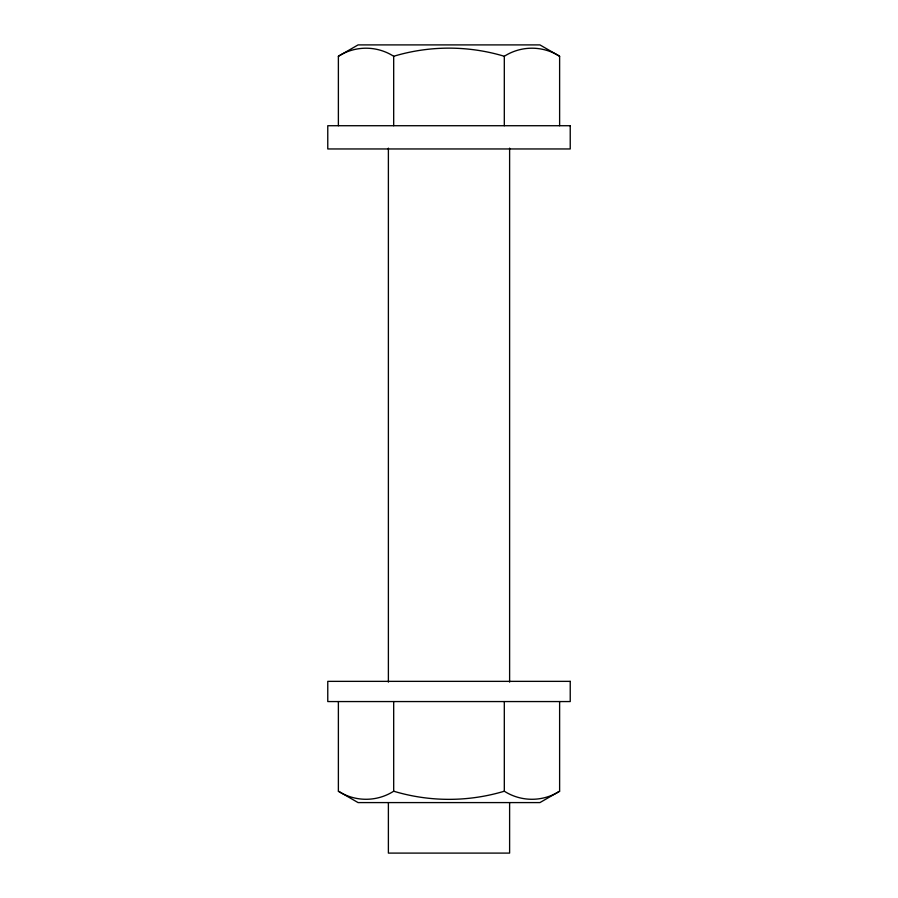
<?xml version="1.0" encoding="UTF-8"?>
<svg xmlns="http://www.w3.org/2000/svg" width="898" height="898" viewBox="0 0 898 898"><rect width="100%" height="100%" fill="white"/><g stroke="black" fill="none" stroke-linecap="round" stroke-linejoin="round"><path stroke-width="1.35" d="M338.378 125.72L338.378 56.271L358.078 44.9L539.923 44.9L559.622 56.271L559.622 125.72M559.622 701.562L559.622 791.217L539.923 802.588L358.078 802.588L338.378 791.217L338.378 701.562M338.378 56.271C355.238 45.517 376.834 45.517 393.683 56.271C429.715 45.428 468.285 45.428 504.306 56.271C521.166 45.517 542.762 45.517 559.622 56.271M559.622 791.217C542.762 801.97 521.166 801.97 504.317 791.217C468.285 802.06 429.715 802.06 393.694 791.217C376.834 801.97 355.238 801.97 338.378 791.217M509.615 148.148L509.615 682.121M509.615 802.644L509.615 853.1L388.385 853.1L388.385 802.644M504.306 56.271L504.306 125.72M504.306 701.562L504.317 791.217M393.683 56.271L393.683 125.72M393.683 701.562L393.694 791.217M388.385 148.148L388.385 682.121M570.23 125.72L327.77 125.72L327.77 148.956L570.23 148.956L570.23 125.72M570.23 681.358L327.77 681.358L327.77 701.562L570.23 701.562L570.23 681.358"/></g></svg>
